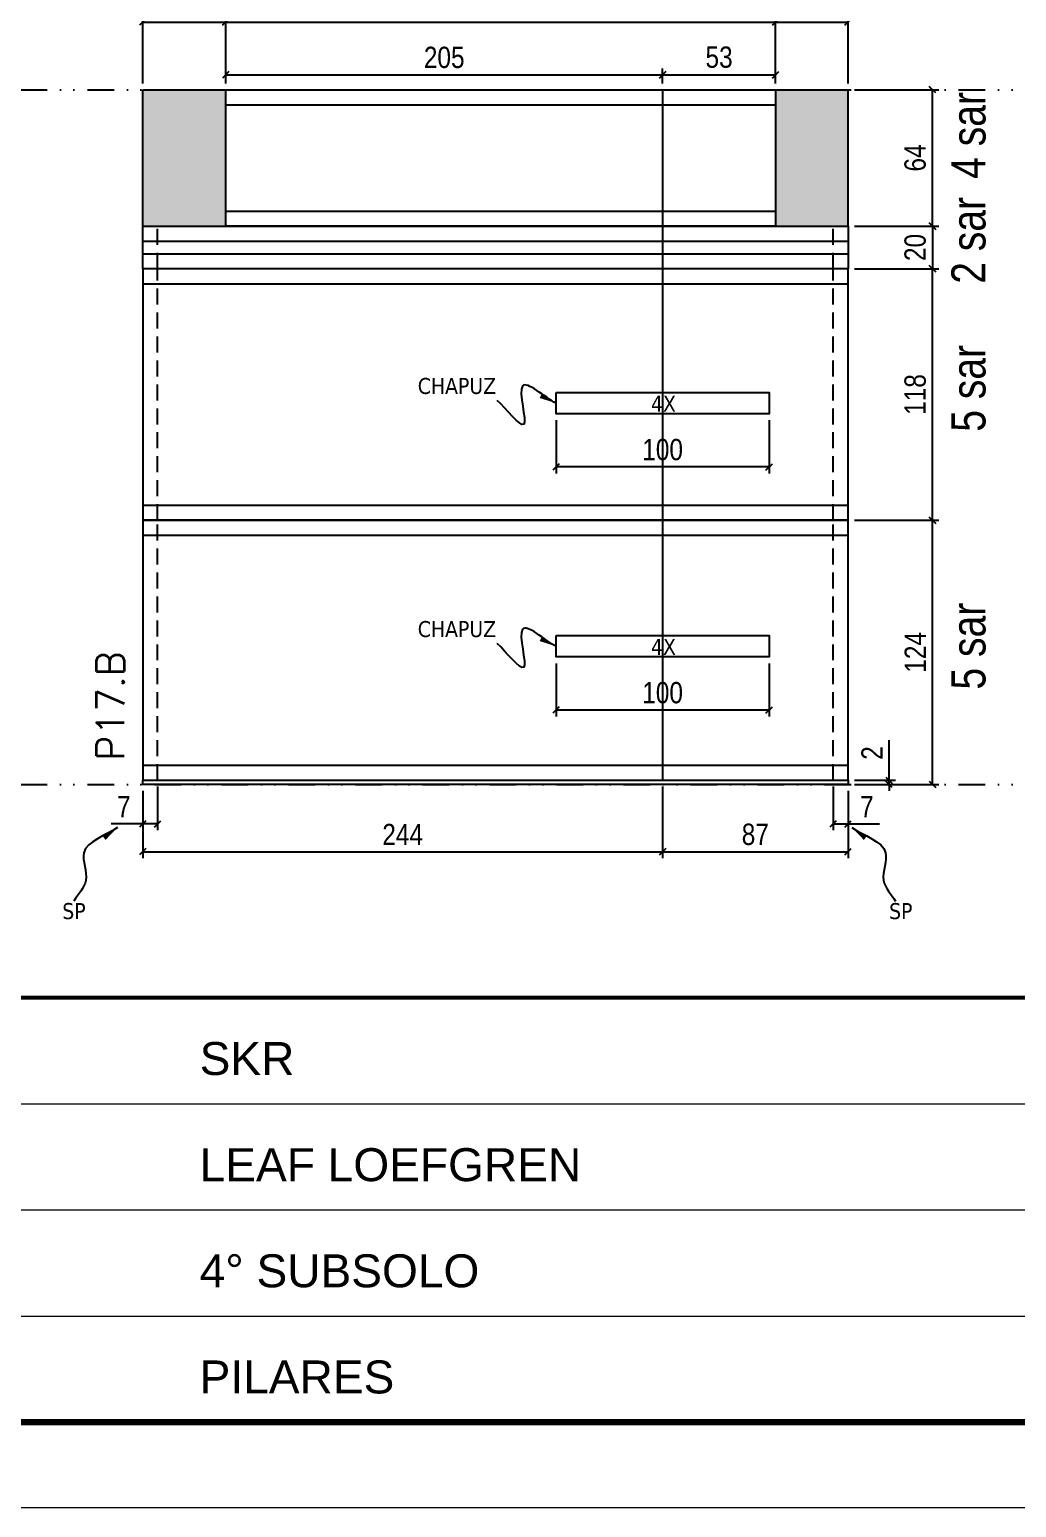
# Model space of a CAD drawing. Header units: millimetres. Extents: x 13777 to 27878, y -21631 to 6985.
# Drawn here: x 18216 to 18679, y 1340 to 2034 of the extents above; entities that cross this region are included whole.
import ezdxf

# ---------------------------------------------------------------- set-up
doc = ezdxf.new("R2010")
doc.units = ezdxf.units.MM
for name, pattern in [('CONTINUO', [0]), ('DASHED', [0.75, 0.5, -0.25]), ('DIVIDE2', [0.625, 0.25, -0.125, 0, -0.125, 0, -0.125]), ('HIDDEN', [0.375, 0.25, -0.125])]:
    doc.linetypes.add(name, pattern=pattern)
for name, color, linetype in [('COTA', 241, 'Continuous'), ('NOMENCLATURA', 7, 'Continuous'), ('Nível', 160, 'Continuous'), ('Painéis', 200, 'Continuous'), ('Romaneio', 10, 'Continuous'), ('SARR_2.2x10', 60, 'Continuous'), ('SARR_2.2x7', 40, 'Continuous'), ('Sarrafo de Pressão', 42, 'HIDDEN'), ('texto', 7, 'Continuous')]:
    doc.layers.add(name, color=color, linetype=linetype)
for name, color, linetype, lineweight in [('Folhas', 255, 'Continuous', 9), ('SARRAFO DE PRESSAO', 251, 'DASHED', 9), ('Texto Seção', 7, 'Continuous', 15)]:
    doc.layers.add(name, color=color, linetype=linetype, lineweight=lineweight)
doc.styles.add('ARIAL', font='arial.ttf')
doc.styles.add('ARIAL_NARROW', font='ARIALN.TTF', dxfattribs={"height": 0.2})
doc.styles.add('COTA TECNICA', font='techl___.ttf', dxfattribs={"height": 10})
doc.styles.add('COTA TECNICA-50', font='techl___.ttf', dxfattribs={"height": 10})
doc.styles.add('REGUA-120', font='ROMANS.shx', dxfattribs={"height": 15})
doc.styles.get("Standard").update_dxf_attribs({"font": 'arial.ttf'})
doc.dimstyles.new('COTA PAINEL-50', dxfattribs={"dimtxt": 10, "dimasz": 3, "dimexe": 3, "dimexo": 3, "dimgap": 3, "dimtad": 1, "dimdec": 1, "dimzin": 12, "dimdsep": 46, "dimtxsty": 'COTA TECNICA-50', "dimblk1": 'OBLIQUE', "dimblk2": 'OBLIQUE', "dimsah": 1, "dimcen": 0.9, "dimclrd": 4, "dimclre": 4, "dimclrt": 240, "dimadec": 1, "dimazin": 3, "dimtfac": 1, "dimtdec": 1, "dimtmove": 0, "dimatfit": 3, "dimfxl": 1, "dimtolj": 1, "dimtzin": 12, "dimarcsym": 0})
doc.dimstyles.new('PAINEL', dxfattribs={"dimtxt": 10, "dimasz": 3, "dimexe": 3, "dimexo": 3, "dimgap": 3, "dimtad": 1, "dimdec": 1, "dimzin": 12, "dimdsep": 46, "dimtxsty": 'COTA TECNICA', "dimblk1": 'OBLIQUE', "dimblk2": 'OBLIQUE', "dimsah": 1, "dimcen": 0.9, "dimclrd": 4, "dimclre": 4, "dimclrt": 240, "dimadec": 1, "dimazin": 3, "dimtfac": 1, "dimtdec": 1, "dimtmove": 0, "dimatfit": 3, "dimfxl": 1, "dimtolj": 1, "dimtzin": 12, "dimarcsym": 0})
doc.dimstyles.get("Standard").update_dxf_attribs({"dimtxt": 0.18, "dimasz": 0.18, "dimexe": 0.18, "dimexo": 0.0625, "dimgap": 0.09, "dimtad": 0, "dimtih": 1, "dimtoh": 1, "dimdec": 4, "dimzin": 0, "dimdsep": 46, "dimtxsty": 'Standard', "dimcen": 0.09, "dimadec": 0, "dimazin": 0, "dimtfac": 1, "dimtdec": 4, "dimtofl": 0, "dimtmove": 0, "dimatfit": 3, "dimfxl": 1, "dimtolj": 1, "dimtzin": 0, "dimarcsym": 0})

# ---------------------------------------------------------------- blocks, each defined once
blk = doc.blocks.new('9999999999')
at = {"color": 30, "linetype": 'CONTINUO'}
for p, q in [((98564.56, 34379.64), (99583.98, 34379.64)), ((98564.56, 34329.83), (99487.98, 34329.83)), ((98564.56, 34280.02), (99487.98, 34280.02))]:
    blk.add_line(p, q, dxfattribs=at)
at = {"color": 30, "linetype": 'CONTINUO', "const_width": 2}
blk.add_lwpolyline([(99583.98, 34230.21), (99583.98, 34414.45, 0.414214), (99568.98, 34429.45), (98228.98, 34429.45, 0.414214), (98213.98, 34414.45), (98213.98, 34245.21, 0.414214), (98228.98, 34230.21), (99583.98, 34230.21)], format="xyb", dxfattribs=at)
at = {"layer": 'Folhas'}
blk.add_lwpolyline([(98138.98, 34190.21), (99623.98, 34190.21), (99623.98, 35240.21), (98138.98, 35240.21)], close=True, dxfattribs=at)
at = {"layer": 'Folhas', "color": 30, "const_width": 3}
blk.add_lwpolyline([(98213.98, 34230.21), (99583.98, 34230.21), (99583.98, 35200.21), (98213.98, 35200.21)], close=True, dxfattribs=at)
at = {"color": 7, "linetype": 'Continuous', "ltscale": 5, "style": 'ARIAL'}
for s, height, p in [('SKR', 15.483, (98837.68, 34393.13)), ('LEAF LOEFGREN', 15.4829, (98837.68, 34343.32)), ('4° SUBSOLO', 15.483, (98837.68, 34293.51)), ('PILARES', 15.483, (98837.68, 34243.7))]:
    blk.add_text(s, height=height, dxfattribs=at).set_placement(p)
blk = doc.blocks.new('_Oblique')
at = {"color": 0, "linetype": 'ByBlock', "lineweight": -2}
blk.add_line((-0.5, -0.5), (0.5, 0.5), dxfattribs=at)
blk = doc.blocks.new('*D476')
at = {"layer": 'COTA', "color": 4, "lineweight": -2, "transparency": 16777216}
for p, q in [((18275.94, 1678.71), (18275.94, 1658.2)), ((18268.94, 1676.71), (18268.94, 1658.2)), ((18268.94, 1661.2), (18254.21, 1661.2)), ((18275.94, 1661.2), (18268.94, 1661.2))]:
    blk.add_line(p, q, dxfattribs=at)
at = {"layer": 'Defpoints', "color": 0, "transparency": 16777216}
for p in [(18268.94, 1679.71), (18275.94, 1681.71), (18268.94, 1661.2)]:
    blk.add_point(p, dxfattribs=at)
at = {"layer": 'COTA', "color": 4, "lineweight": -2, "transparency": 16777216, "xscale": 3, "yscale": 3, "zscale": 3, "rotation": 180}
blk.add_blockref('_Oblique', (18268.94, 1661.2), dxfattribs=at)
at = {"layer": 'COTA', "color": 4, "lineweight": -2, "transparency": 16777216, "xscale": 3, "yscale": 3, "zscale": 3}
blk.add_blockref('_Oblique', (18275.94, 1661.2), dxfattribs=at)
at = {"layer": 'COTA', "color": 240, "transparency": 16777216, "insert": (18260.08, 1669.27), "char_height": 10, "attachment_point": 5, "style": 'COTA TECNICA-50'}
blk.add_mtext('\\A1;7', dxfattribs=at)
blk = doc.blocks.new('*D477')
at = {"layer": 'COTA', "color": 4, "lineweight": -2, "transparency": 16777216}
for p, q in [((18592.94, 1678.71), (18592.94, 1658.2)), ((18599.94, 1676.71), (18599.94, 1658.2)), ((18592.94, 1661.2), (18599.94, 1661.2)), ((18599.94, 1661.2), (18614.67, 1661.2))]:
    blk.add_line(p, q, dxfattribs=at)
at = {"layer": 'Defpoints', "color": 0, "transparency": 16777216}
for p in [(18592.94, 1681.71), (18599.94, 1679.71), (18599.94, 1661.2)]:
    blk.add_point(p, dxfattribs=at)
at = {"layer": 'COTA', "color": 4, "lineweight": -2, "transparency": 16777216, "xscale": 3, "yscale": 3, "zscale": 3, "rotation": 180}
blk.add_blockref('_Oblique', (18592.94, 1661.2), dxfattribs=at)
at = {"layer": 'COTA', "color": 4, "lineweight": -2, "transparency": 16777216, "xscale": 3, "yscale": 3, "zscale": 3}
blk.add_blockref('_Oblique', (18599.94, 1661.2), dxfattribs=at)
at = {"layer": 'COTA', "color": 240, "transparency": 16777216, "insert": (18608.81, 1669.27), "char_height": 10, "attachment_point": 5, "style": 'COTA TECNICA-50'}
blk.add_mtext('\\A1;7', dxfattribs=at)
blk = doc.blocks.new('*D478')
at = {"layer": 'Defpoints', "color": 0, "linetype": 'ByBlock', "transparency": 16777216}
for p in [(18599.94, 1803.71), (18639.58, 1803.71), (18599.94, 1679.71)]:
    blk.add_point(p, dxfattribs=at)
at = {"layer": 'Romaneio', "color": 4, "linetype": 'ByBlock', "lineweight": -2, "transparency": 16777216}
for p, q in [((18602.94, 1803.71), (18642.58, 1803.71)), ((18639.58, 1679.71), (18639.58, 1803.71)), ((18602.94, 1679.71), (18642.58, 1679.71))]:
    blk.add_line(p, q, dxfattribs=at)
at = {"layer": 'Romaneio', "color": 4, "linetype": 'ByBlock', "lineweight": -2, "transparency": 16777216, "xscale": 3, "yscale": 3, "zscale": 3}
for p, rotation in [((18639.58, 1803.71), 90), ((18639.58, 1679.71), 270)]:
    blk.add_blockref('_Oblique', p, dxfattribs=dict(at, rotation=rotation))
at = {"layer": 'Romaneio', "color": 240, "linetype": 'ByBlock', "transparency": 16777216, "insert": (18631.51, 1741.71), "char_height": 10, "attachment_point": 5, "rotation": 90, "style": 'COTA TECNICA'}
blk.add_mtext('\\A1;124', dxfattribs=at)
blk = doc.blocks.new('*D479')
at = {"layer": 'Defpoints', "color": 0, "linetype": 'ByBlock', "transparency": 16777216}
for p in [(18599.94, 1803.71), (18639.58, 1803.71), (18599.94, 1679.71)]:
    blk.add_point(p, dxfattribs=at)
at = {"layer": 'Romaneio', "color": 4, "linetype": 'ByBlock', "lineweight": -2, "transparency": 16777216}
for p, q in [((18602.94, 1803.71), (18642.58, 1803.71)), ((18639.58, 1679.71), (18639.58, 1803.71)), ((18602.94, 1679.71), (18642.58, 1679.71))]:
    blk.add_line(p, q, dxfattribs=at)
at = {"layer": 'Romaneio', "color": 4, "linetype": 'ByBlock', "lineweight": -2, "transparency": 16777216, "xscale": 3, "yscale": 3, "zscale": 3}
for p, rotation in [((18639.58, 1803.71), 90), ((18639.58, 1679.71), 270)]:
    blk.add_blockref('_Oblique', p, dxfattribs=dict(at, rotation=rotation))
at = {"layer": 'Romaneio', "color": 240, "linetype": 'ByBlock', "transparency": 16777216, "insert": (18631.51, 1741.71), "char_height": 10, "attachment_point": 5, "rotation": 90, "style": 'COTA TECNICA'}
blk.add_mtext('\\A1;124', dxfattribs=at)
blk = doc.blocks.new('*D480')
at = {"layer": 'COTA', "color": 4, "lineweight": -2, "transparency": 16777216}
for p, q in [((18602.94, 1921.71), (18642.58, 1921.71)), ((18639.58, 1803.71), (18639.58, 1921.71)), ((18602.94, 1803.71), (18642.58, 1803.71))]:
    blk.add_line(p, q, dxfattribs=at)
at = {"layer": 'Defpoints', "color": 0, "transparency": 16777216}
for p in [(18599.94, 1921.71), (18639.58, 1921.71), (18599.94, 1803.71)]:
    blk.add_point(p, dxfattribs=at)
at = {"layer": 'COTA', "color": 4, "lineweight": -2, "transparency": 16777216, "xscale": 3, "yscale": 3, "zscale": 3}
for p, rotation in [((18639.58, 1921.71), 90), ((18639.58, 1803.71), 270)]:
    blk.add_blockref('_Oblique', p, dxfattribs=dict(at, rotation=rotation))
at = {"layer": 'COTA', "color": 240, "transparency": 16777216, "insert": (18631.49, 1862.71), "char_height": 10, "attachment_point": 5, "rotation": 90, "style": 'COTA TECNICA-50'}
blk.add_mtext('\\A1;118', dxfattribs=at)
blk = doc.blocks.new('*D481')
at = {"layer": 'COTA', "color": 4, "lineweight": -2, "transparency": 16777216}
for p, q in [((18619.2, 1681.71), (18619.2, 1700.51)), ((18602.94, 1681.71), (18622.2, 1681.71)), ((18602.94, 1679.71), (18622.2, 1679.71)), ((18619.2, 1679.71), (18619.2, 1681.71)), ((18619.2, 1679.71), (18619.2, 1676.71))]:
    blk.add_line(p, q, dxfattribs=at)
at = {"layer": 'Defpoints', "color": 0, "transparency": 16777216}
for p in [(18599.94, 1681.71), (18599.94, 1679.71), (18619.2, 1679.71)]:
    blk.add_point(p, dxfattribs=at)
at = {"layer": 'COTA', "color": 4, "lineweight": -2, "transparency": 16777216, "xscale": 3, "yscale": 3, "zscale": 3}
for p, rotation in [((18619.2, 1681.71), 270), ((18619.2, 1679.71), 90)]:
    blk.add_blockref('_Oblique', p, dxfattribs=dict(at, rotation=rotation))
at = {"layer": 'COTA', "color": 240, "transparency": 16777216, "insert": (18611.2, 1694.46), "char_height": 10, "attachment_point": 5, "rotation": 90, "style": 'COTA TECNICA-50'}
blk.add_mtext('\\A1;2', dxfattribs=at)
blk = doc.blocks.new('*D482')
at = {"layer": 'COTA', "color": 4, "lineweight": -2, "transparency": 16777216}
for p, q in [((18512.94, 1678.71), (18512.94, 1645.15)), ((18268.94, 1676.71), (18268.94, 1645.15)), ((18268.94, 1648.15), (18512.94, 1648.15))]:
    blk.add_line(p, q, dxfattribs=at)
at = {"layer": 'Defpoints', "color": 0, "transparency": 16777216}
for p in [(18268.94, 1679.71), (18512.94, 1681.71), (18512.94, 1648.15)]:
    blk.add_point(p, dxfattribs=at)
at = {"layer": 'COTA', "color": 4, "lineweight": -2, "transparency": 16777216, "xscale": 3, "yscale": 3, "zscale": 3, "rotation": 180}
blk.add_blockref('_Oblique', (18268.94, 1648.15), dxfattribs=at)
at = {"layer": 'COTA', "color": 4, "lineweight": -2, "transparency": 16777216, "xscale": 3, "yscale": 3, "zscale": 3}
blk.add_blockref('_Oblique', (18512.94, 1648.15), dxfattribs=at)
at = {"layer": 'COTA', "color": 240, "transparency": 16777216, "insert": (18390.94, 1656.23), "char_height": 10, "attachment_point": 5, "style": 'COTA TECNICA-50'}
blk.add_mtext('\\A1;244', dxfattribs=at)
blk = doc.blocks.new('*D483')
at = {"layer": 'COTA', "color": 4, "lineweight": -2, "transparency": 16777216}
for p, q in [((18512.94, 1678.71), (18512.94, 1645.15)), ((18599.94, 1676.71), (18599.94, 1645.15)), ((18512.94, 1648.15), (18599.94, 1648.15))]:
    blk.add_line(p, q, dxfattribs=at)
at = {"layer": 'Defpoints', "color": 0, "transparency": 16777216}
for p in [(18512.94, 1681.71), (18599.94, 1679.71), (18599.94, 1648.15)]:
    blk.add_point(p, dxfattribs=at)
at = {"layer": 'COTA', "color": 4, "lineweight": -2, "transparency": 16777216, "xscale": 3, "yscale": 3, "zscale": 3, "rotation": 180}
blk.add_blockref('_Oblique', (18512.94, 1648.15), dxfattribs=at)
at = {"layer": 'COTA', "color": 4, "lineweight": -2, "transparency": 16777216, "xscale": 3, "yscale": 3, "zscale": 3}
blk.add_blockref('_Oblique', (18599.94, 1648.15), dxfattribs=at)
at = {"layer": 'COTA', "color": 240, "transparency": 16777216, "insert": (18556.44, 1656.25), "char_height": 10, "attachment_point": 5, "style": 'COTA TECNICA-50'}
blk.add_mtext('\\A1;87', dxfattribs=at)
blk = doc.blocks.new('*D484')
at = {"layer": 'COTA', "color": 4, "linetype": 'ByBlock', "lineweight": -2, "transparency": 16777216}
for p, q in [((18462.94, 1736.55), (18462.94, 1711.63)), ((18562.94, 1736.55), (18562.94, 1711.63)), ((18562.94, 1714.63), (18462.94, 1714.63))]:
    blk.add_line(p, q, dxfattribs=at)
at = {"layer": 'Defpoints', "color": 0, "linetype": 'ByBlock', "transparency": 16777216}
for p in [(18462.94, 1739.55), (18562.94, 1739.55), (18462.94, 1714.63)]:
    blk.add_point(p, dxfattribs=at)
at = {"layer": 'COTA', "color": 4, "linetype": 'ByBlock', "lineweight": -2, "transparency": 16777216, "xscale": 3, "yscale": 3, "zscale": 3, "rotation": 180}
blk.add_blockref('_Oblique', (18462.94, 1714.63), dxfattribs=at)
at = {"layer": 'COTA', "color": 4, "linetype": 'ByBlock', "lineweight": -2, "transparency": 16777216, "xscale": 3, "yscale": 3, "zscale": 3}
blk.add_blockref('_Oblique', (18562.94, 1714.63), dxfattribs=at)
at = {"layer": 'COTA', "color": 240, "linetype": 'ByBlock', "transparency": 16777216, "insert": (18512.94, 1722.73), "char_height": 10, "attachment_point": 5, "style": 'COTA TECNICA'}
blk.add_mtext('\\A1;100', dxfattribs=at)
blk = doc.blocks.new('*D485')
at = {"layer": 'COTA', "color": 4, "linetype": 'ByBlock', "lineweight": -2, "transparency": 16777216}
for p, q in [((18462.94, 1850.63), (18462.94, 1825.71)), ((18562.94, 1850.63), (18562.94, 1825.71)), ((18562.94, 1828.71), (18462.94, 1828.71))]:
    blk.add_line(p, q, dxfattribs=at)
at = {"layer": 'Defpoints', "color": 0, "linetype": 'ByBlock', "transparency": 16777216}
for p in [(18462.94, 1853.63), (18562.94, 1853.63), (18462.94, 1828.71)]:
    blk.add_point(p, dxfattribs=at)
at = {"layer": 'COTA', "color": 4, "linetype": 'ByBlock', "lineweight": -2, "transparency": 16777216, "xscale": 3, "yscale": 3, "zscale": 3, "rotation": 180}
blk.add_blockref('_Oblique', (18462.94, 1828.71), dxfattribs=at)
at = {"layer": 'COTA', "color": 4, "linetype": 'ByBlock', "lineweight": -2, "transparency": 16777216, "xscale": 3, "yscale": 3, "zscale": 3}
blk.add_blockref('_Oblique', (18562.94, 1828.71), dxfattribs=at)
at = {"layer": 'COTA', "color": 240, "linetype": 'ByBlock', "transparency": 16777216, "insert": (18512.94, 1836.81), "char_height": 10, "attachment_point": 5, "style": 'COTA TECNICA'}
blk.add_mtext('\\A1;100', dxfattribs=at)
blk = doc.blocks.new('*D486')
at = {"layer": 'COTA', "color": 4, "lineweight": -2, "transparency": 16777216}
for p, q in [((18602.94, 1941.71), (18642.58, 1941.71)), ((18639.58, 1941.71), (18639.58, 1921.71)), ((18602.94, 1921.71), (18642.58, 1921.71))]:
    blk.add_line(p, q, dxfattribs=at)
at = {"layer": 'Defpoints', "color": 0, "transparency": 16777216}
for p in [(18599.94, 1941.71), (18599.94, 1921.71), (18639.58, 1921.71)]:
    blk.add_point(p, dxfattribs=at)
at = {"layer": 'COTA', "color": 4, "lineweight": -2, "transparency": 16777216, "xscale": 3, "yscale": 3, "zscale": 3}
for p, rotation in [((18639.58, 1941.71), 90), ((18639.58, 1921.71), 270)]:
    blk.add_blockref('_Oblique', p, dxfattribs=dict(at, rotation=rotation))
at = {"layer": 'COTA', "color": 240, "transparency": 16777216, "insert": (18631.48, 1931.71), "char_height": 10, "attachment_point": 5, "rotation": 90, "style": 'COTA TECNICA'}
blk.add_mtext('\\A1;20', dxfattribs=at)
blk = doc.blocks.new('*D487')
at = {"layer": 'COTA', "color": 4, "lineweight": -2, "transparency": 16777216}
for p, q in [((18602.94, 2005.71), (18642.58, 2005.71)), ((18639.58, 1941.71), (18639.58, 2005.71)), ((18602.94, 1941.71), (18642.58, 1941.71))]:
    blk.add_line(p, q, dxfattribs=at)
at = {"layer": 'Defpoints', "color": 0, "transparency": 16777216}
for p in [(18599.94, 2005.71), (18639.58, 2005.71), (18599.94, 1941.71)]:
    blk.add_point(p, dxfattribs=at)
at = {"layer": 'COTA', "color": 4, "lineweight": -2, "transparency": 16777216, "xscale": 3, "yscale": 3, "zscale": 3}
for p, rotation in [((18639.58, 2005.71), 90), ((18639.58, 1941.71), 270)]:
    blk.add_blockref('_Oblique', p, dxfattribs=dict(at, rotation=rotation))
at = {"layer": 'COTA', "color": 240, "transparency": 16777216, "insert": (18631.48, 1973.71), "char_height": 10, "attachment_point": 5, "rotation": 90, "style": 'COTA TECNICA'}
blk.add_mtext('\\A1;64', dxfattribs=at)
blk = doc.blocks.new('*D488')
at = {"layer": 'COTA', "color": 4, "lineweight": -2, "transparency": 16777216}
for p, q in [((18268.94, 2008.71), (18268.94, 2040.51)), ((18307.94, 2008.71), (18307.94, 2040.51)), ((18268.94, 2037.51), (18307.94, 2037.51))]:
    blk.add_line(p, q, dxfattribs=at)
at = {"layer": 'Defpoints', "color": 0, "transparency": 16777216}
for p in [(18307.94, 2037.51), (18268.94, 2005.71), (18307.94, 2005.71)]:
    blk.add_point(p, dxfattribs=at)
at = {"layer": 'COTA', "color": 4, "lineweight": -2, "transparency": 16777216, "xscale": 3, "yscale": 3, "zscale": 3, "rotation": 180}
blk.add_blockref('_Oblique', (18268.94, 2037.51), dxfattribs=at)
at = {"layer": 'COTA', "color": 4, "lineweight": -2, "transparency": 16777216, "xscale": 3, "yscale": 3, "zscale": 3}
blk.add_blockref('_Oblique', (18307.94, 2037.51), dxfattribs=at)
at = {"layer": 'COTA', "color": 240, "transparency": 16777216, "insert": (18288.44, 2045.75), "char_height": 10, "attachment_point": 5, "style": 'COTA TECNICA'}
blk.add_mtext('\\A1;39', dxfattribs=at)
blk = doc.blocks.new('*D489')
at = {"layer": 'COTA', "color": 4, "lineweight": -2, "transparency": 16777216}
for p, q in [((18565.94, 2008.71), (18565.94, 2040.51)), ((18599.94, 2008.71), (18599.94, 2040.51)), ((18565.94, 2037.51), (18599.94, 2037.51))]:
    blk.add_line(p, q, dxfattribs=at)
at = {"layer": 'Defpoints', "color": 0, "transparency": 16777216}
for p in [(18599.94, 2037.51), (18565.94, 2005.71), (18599.94, 2005.71)]:
    blk.add_point(p, dxfattribs=at)
at = {"layer": 'COTA', "color": 4, "lineweight": -2, "transparency": 16777216, "xscale": 3, "yscale": 3, "zscale": 3, "rotation": 180}
blk.add_blockref('_Oblique', (18565.94, 2037.51), dxfattribs=at)
at = {"layer": 'COTA', "color": 4, "lineweight": -2, "transparency": 16777216, "xscale": 3, "yscale": 3, "zscale": 3}
blk.add_blockref('_Oblique', (18599.94, 2037.51), dxfattribs=at)
at = {"layer": 'COTA', "color": 240, "transparency": 16777216, "insert": (18582.94, 2045.73), "char_height": 10, "attachment_point": 5, "style": 'COTA TECNICA'}
blk.add_mtext('\\A1;34', dxfattribs=at)
blk = doc.blocks.new('*D490')
at = {"layer": 'COTA', "color": 4, "lineweight": -2, "transparency": 16777216}
for p, q in [((18307.94, 2008.71), (18307.94, 2040.51)), ((18565.94, 2008.71), (18565.94, 2040.51)), ((18307.94, 2037.51), (18565.94, 2037.51))]:
    blk.add_line(p, q, dxfattribs=at)
at = {"layer": 'Defpoints', "color": 0, "transparency": 16777216}
for p in [(18565.94, 2037.51), (18307.94, 2005.71), (18565.94, 2005.71)]:
    blk.add_point(p, dxfattribs=at)
at = {"layer": 'COTA', "color": 4, "lineweight": -2, "transparency": 16777216, "xscale": 3, "yscale": 3, "zscale": 3, "rotation": 180}
blk.add_blockref('_Oblique', (18307.94, 2037.51), dxfattribs=at)
at = {"layer": 'COTA', "color": 4, "lineweight": -2, "transparency": 16777216, "xscale": 3, "yscale": 3, "zscale": 3}
blk.add_blockref('_Oblique', (18565.94, 2037.51), dxfattribs=at)
at = {"layer": 'COTA', "color": 240, "transparency": 16777216, "insert": (18436.94, 2045.64), "char_height": 10, "attachment_point": 5, "style": 'COTA TECNICA'}
blk.add_mtext('\\A1;258', dxfattribs=at)
blk = doc.blocks.new('*D491')
at = {"layer": 'COTA', "color": 4, "lineweight": -2, "transparency": 16777216}
for p, q in [((18307.94, 2008.71), (18307.94, 2015.73)), ((18307.94, 2012.73), (18512.94, 2012.73)), ((18512.94, 2008.71), (18512.94, 2015.73))]:
    blk.add_line(p, q, dxfattribs=at)
at = {"layer": 'Defpoints', "color": 0, "transparency": 16777216}
for p in [(18512.94, 2012.73), (18307.94, 2005.71), (18512.94, 2005.71)]:
    blk.add_point(p, dxfattribs=at)
at = {"layer": 'COTA', "color": 4, "lineweight": -2, "transparency": 16777216, "xscale": 3, "yscale": 3, "zscale": 3, "rotation": 180}
blk.add_blockref('_Oblique', (18307.94, 2012.73), dxfattribs=at)
at = {"layer": 'COTA', "color": 4, "lineweight": -2, "transparency": 16777216, "xscale": 3, "yscale": 3, "zscale": 3}
blk.add_blockref('_Oblique', (18512.94, 2012.73), dxfattribs=at)
at = {"layer": 'COTA', "color": 240, "transparency": 16777216, "insert": (18410.44, 2020.84), "char_height": 10, "attachment_point": 5, "style": 'COTA TECNICA'}
blk.add_mtext('\\A1;205', dxfattribs=at)
blk = doc.blocks.new('*D492')
at = {"layer": 'COTA', "color": 4, "lineweight": -2, "transparency": 16777216}
for p, q in [((18512.94, 2008.71), (18512.94, 2015.73)), ((18512.94, 2012.73), (18565.94, 2012.73)), ((18565.94, 2008.71), (18565.94, 2015.73))]:
    blk.add_line(p, q, dxfattribs=at)
at = {"layer": 'Defpoints', "color": 0, "transparency": 16777216}
for p in [(18565.94, 2012.73), (18512.94, 2005.71), (18565.94, 2005.71)]:
    blk.add_point(p, dxfattribs=at)
at = {"layer": 'COTA', "color": 4, "lineweight": -2, "transparency": 16777216, "xscale": 3, "yscale": 3, "zscale": 3, "rotation": 180}
blk.add_blockref('_Oblique', (18512.94, 2012.73), dxfattribs=at)
at = {"layer": 'COTA', "color": 4, "lineweight": -2, "transparency": 16777216, "xscale": 3, "yscale": 3, "zscale": 3}
blk.add_blockref('_Oblique', (18565.94, 2012.73), dxfattribs=at)
at = {"layer": 'COTA', "color": 240, "transparency": 16777216, "insert": (18539.44, 2020.95), "char_height": 10, "attachment_point": 5, "style": 'COTA TECNICA'}
blk.add_mtext('\\A1;53', dxfattribs=at)

msp = doc.modelspace()

# ---------------------------------------------------------------- hatches: boundary and pattern name
at = {"layer": 'COTA'}
h = msp.add_hatch(dxfattribs=at)
h.set_pattern_fill('AR-CONC', color=256, scale=0.03)
h.set_pattern_definition([(50, (-49.321, -10), (5.4655401, -0.4781726), [0.5715, -6.2865]), (355, (-49.321, -10), (-1.0573026, 5.7317054), [0.4572, -5.0292175]), (100.451445, (-48.8656, -10.04), (4.4082374, 5.2535326), [0.4857003, -5.3427073]), (46.1842, (-49.321, -8.476), (8.1323712, -1.2612698), [0.85725, -9.42975]), (96.63556, (-48.6434, -8.581), (7.122124, 7.4227837), [0.7285507, -8.0140682]), (351.18415, (-49.321, -8.476), (7.122124, 7.4227837), [0.685799, -7.543792]), (21, (-48.559, -8.857), (4.5484317, -3.0679559), [0.5715, -6.2865]), (326, (-48.559, -8.857), (1.8540609, 5.525639), [0.4572, -5.0292]), (71.451445, (-48.18, -9.1127), (6.4024926, 2.457683), [0.4857003, -5.3426981]), (37.5, (-49.3211, -10), (0.0926581, 2.53665117), [0, -4.96824, 0, -5.1054, 0, -5.04825]), (7.5, (-49.321, -10), (2.00458988, 3.00541724), [0, -2.91084, 0, -4.85394, 0, -1.92405]), (327.5, (-51.0204, -10), (4.06771786, -0.17186232), [0, -1.905, 0, -5.9436, 0, -7.8867]), (317.5, (-51.7824, -10), (4.44387544, 0.7627947), [0, -2.4765, 0, -3.94716, 0, -5.6007])])
h.paths.add_polyline_path([(18268.94, 2005.71), (18268.94, 1941.71), (18307.94, 1941.71), (18307.94, 2005.71)])
h.paths.add_polyline_path([(18565.94, 1941.71), (18599.94, 1941.71), (18599.94, 2005.71), (18565.94, 2005.71)])

# ---------------------------------------------------------------- linework, layer by layer
at = {"layer": 'COTA', "linetype": 'ByBlock'}
for p, q in [((18268.94, 1941.71), (18268.94, 2005.71)), ((18268.94, 2005.71), (18599.94, 2005.71)), ((18268.94, 1941.71), (18268.94, 2005.71)), ((18268.94, 1941.71), (18268.94, 2005.71)), ((18599.94, 1941.71), (18599.94, 2005.71)), ((18599.94, 1941.71), (18599.94, 2005.71))]:
    msp.add_line(p, q, dxfattribs=at)
at = {"layer": 'Nível', "color": 4, "linetype": 'DIVIDE2', "ltscale": 50}
for p, q in [((13777.11, 2005.71), (21531.15, 2005.71)), ((13777.11, 1679.71), (21531.15, 1679.71))]:
    msp.add_line(p, q, dxfattribs=at)
at = {"layer": 'Painéis'}
msp.add_line((18512.94, 2005.71), (18512.94, 1681.71), dxfattribs=at)
for points in [[(18307.94, 2005.71), (18565.94, 2005.71), (18565.94, 1941.71), (18307.94, 1941.71)], [(18268.94, 1941.71), (18599.94, 1941.71), (18599.94, 1921.71), (18268.94, 1921.71)], [(18599.94, 1921.71), (18268.94, 1921.71), (18268.94, 1803.71), (18599.94, 1803.71)], [(18599.94, 1803.71), (18268.94, 1803.71), (18268.94, 1681.71), (18599.94, 1681.71)], [(18599.94, 1679.71), (18268.94, 1679.71), (18268.94, 1681.71), (18599.94, 1681.71)]]:
    msp.add_lwpolyline(points, close=True, dxfattribs=at)
at = {"layer": 'SARR_2.2x10'}
for points in [[(18462.94, 1863.63), (18562.94, 1863.63), (18562.94, 1853.63), (18462.94, 1853.63)], [(18462.94, 1749.55), (18562.94, 1749.55), (18562.94, 1739.55), (18462.94, 1739.55)]]:
    msp.add_lwpolyline(points, close=True, dxfattribs=at)
at = {"layer": 'SARR_2.2x7'}
for p, q in [((18307.94, 1998.71), (18565.94, 1998.71)), ((18307.94, 1948.71), (18565.94, 1948.71)), ((18268.94, 1934.71), (18512.94, 1934.71)), ((18268.94, 1928.71), (18512.94, 1928.71)), ((18512.94, 1934.71), (18599.94, 1934.71)), ((18512.94, 1928.71), (18599.94, 1928.71)), ((18268.94, 1914.71), (18512.94, 1914.71)), ((18512.94, 1914.71), (18599.94, 1914.71)), ((18268.94, 1810.71), (18512.94, 1810.71)), ((18512.94, 1810.71), (18599.94, 1810.71)), ((18268.94, 1796.71), (18512.94, 1796.71)), ((18512.94, 1796.71), (18599.94, 1796.71)), ((18268.94, 1688.71), (18512.94, 1688.71)), ((18512.94, 1688.71), (18599.94, 1688.71))]:
    msp.add_line(p, q, dxfattribs=at)
at = {"layer": 'Sarrafo de Pressão', "ltscale": 30}
for p, q in [((18275.94, 1921.71), (18275.94, 1941.71)), ((18592.94, 1921.71), (18592.94, 1941.71)), ((18275.94, 1803.71), (18275.94, 1921.71)), ((18592.94, 1803.71), (18592.94, 1921.71)), ((18275.94, 1681.71), (18275.94, 1803.71)), ((18592.94, 1681.71), (18592.94, 1803.71))]:
    msp.add_line(p, q, dxfattribs=at)

# ---------------------------------------------------------------- block references
at = {"layer": 'SARRAFO DE PRESSAO', "color": 6, "linetype": 'ByBlock'}
msp.add_blockref('9999999999', (-80542.01, -32849.78), dxfattribs=at)

# ---------------------------------------------------------------- texts
at = {"layer": 'NOMENCLATURA', "style": 'ARIAL_NARROW'}
for s, p in [('4 sar', (18664.46, 1963.91)), ('2 sar', (18664.46, 1914.67)), ('5 sar', (18664.46, 1845.23)), ('5 sar', (18664.46, 1724.23))]:
    msp.add_text(s, height=16, rotation=90, dxfattribs=at).set_placement(p)
at = {"layer": 'texto', "color": 0, "char_height": 7.5, "attachment_point": 5}
for s, insert in [('{\\fTahoma|b0|i0|c0|p34;\\C4;CHAPUZ}', (18416.39, 1866.65)), ('{\\fTahoma|b0|i0|c0|p34;\\C4;4X}', (18513.33, 1858.34)), ('{\\fTahoma|b0|i0|c0|p34;\\C4;CHAPUZ}', (18416.39, 1752.57)), ('{\\fTahoma|b0|i0|c0|p34;\\C4;4X}', (18513.33, 1744.26)), ('{\\fTahoma|b0|i0|c0|p34;\\C4;SP}', (18236.69, 1620.22)), ('{\\fTahoma|b0|i0|c0|p34;\\C4;SP}', (18624.72, 1620.22))]:
    msp.add_mtext(s, dxfattribs=dict(at, insert=insert))
at = {"layer": 'Texto Seção', "insert": (18260.32, 1690.96), "char_height": 13, "width": 285.3299, "attachment_point": 7, "rotation": 90, "style": 'REGUA-120'}
msp.add_mtext('P17.B', dxfattribs=at)

# ---------------------------------------------------------------- dimensions: what is measured, and where the dimension line sits
at = {"layer": 'COTA'}
for base, p1, p2, dimstyle, picture, middle in [((18307.94, 2037.51), (18268.94, 2005.71), (18307.94, 2005.71), 'PAINEL', '*D488', (18288.44, 2045.75)), ((18565.94, 2037.51), (18307.94, 2005.71), (18565.94, 2005.71), 'PAINEL', '*D490', (18436.94, 2045.64)), ((18599.94, 2037.51), (18565.94, 2005.71), (18599.94, 2005.71), 'PAINEL', '*D489', (18582.94, 2045.73)), ((18512.94, 2012.73), (18307.94, 2005.71), (18512.94, 2005.71), 'PAINEL', '*D491', (18410.44, 2020.84)), ((18512.94, 1648.15), (18268.94, 1679.71), (18512.94, 1681.71), 'COTA PAINEL-50', '*D482', (18390.94, 1656.23)), ((18599.94, 1648.15), (18512.94, 1681.71), (18599.94, 1679.71), 'COTA PAINEL-50', '*D483', (18556.44, 1656.25)), ((18599.94, 1661.2), (18592.94, 1681.71), (18599.94, 1679.71), 'COTA PAINEL-50', '*D477', (18608.81, 1669.27))]:
    dim = msp.add_linear_dim(base=base, p1=p1, p2=p2, dimstyle=dimstyle, dxfattribs=at)
    dim.commit()
    dim.dimension.update_dxf_attribs({"geometry": picture, "text_midpoint": middle})
dim = msp.add_linear_dim(base=(18565.94, 2012.73), p1=(18512.94, 2005.71), p2=(18565.94, 2005.71), dimstyle='PAINEL', override={"dimtmove": 1}, dxfattribs=at)
dim.commit()
dim.dimension.update_dxf_attribs({"geometry": '*D492', "text_midpoint": (18539.44, 2020.95)})
for base, p1, p2, angle, dimstyle, picture, middle in [((18639.58, 2005.71), (18599.94, 1941.71), (18599.94, 2005.71), 90, 'PAINEL', '*D487', (18631.48, 1973.71)), ((18639.58, 1921.71), (18599.94, 1803.71), (18599.94, 1921.71), 90, 'COTA PAINEL-50', '*D480', (18631.49, 1862.71)), ((18268.94, 1661.2), (18275.94, 1681.71), (18268.94, 1679.71), 180, 'COTA PAINEL-50', '*D476', (18260.08, 1669.27))]:
    dim = msp.add_linear_dim(base=base, p1=p1, p2=p2, angle=angle, dimstyle=dimstyle, dxfattribs=at)
    dim.commit()
    dim.dimension.update_dxf_attribs({"geometry": picture, "text_midpoint": middle})
for base, p1, p2, dimstyle, picture, middle in [((18639.58, 1921.71), (18599.94, 1941.71), (18599.94, 1921.71), 'PAINEL', '*D486', (18639.58, 1931.71)), ((18619.2, 1679.71), (18599.94, 1681.71), (18599.94, 1679.71), 'COTA PAINEL-50', '*D481', (18619.2, 1694.46))]:
    dim = msp.add_linear_dim(base=base, p1=p1, p2=p2, angle=90, dimstyle=dimstyle, dxfattribs=at)
    dim.commit()
    dim.dimension.update_dxf_attribs({"geometry": picture, "text_midpoint": middle, "dimtype": 160})
at = {"layer": 'COTA', "linetype": 'ByBlock'}
for base, p1, p2, picture, middle in [((18462.94, 1828.71), (18562.94, 1853.63), (18462.94, 1853.63), '*D485', (18512.94, 1836.81)), ((18462.94, 1714.63), (18562.94, 1739.55), (18462.94, 1739.55), '*D484', (18512.94, 1722.73))]:
    dim = msp.add_linear_dim(base=base, p1=p1, p2=p2, dimstyle='PAINEL', dxfattribs=at)
    dim.commit()
    dim.dimension.update_dxf_attribs({"geometry": picture, "text_midpoint": middle})
at = {"layer": 'Romaneio', "linetype": 'ByBlock'}
for picture in ['*D478', '*D479']:
    dim = msp.add_aligned_dim(p1=(18599.94, 1679.71), p2=(18599.94, 1803.71), distance=-39.64, dimstyle='PAINEL', dxfattribs=at)
    dim.commit()
    dim.dimension.update_dxf_attribs({"geometry": picture, "text_midpoint": (18631.51, 1741.71)})

# ---------------------------------------------------------------- leaders
at = {"layer": 'COTA', "path_type": 1}
for points in [[(18462.94, 1858.63), (18447.16, 1866.65), (18447.74, 1848.78), (18435.31, 1859.92)], [(18462.94, 1744.55), (18447.16, 1752.57), (18447.74, 1734.7), (18435.31, 1745.84)], [(18257.11, 1659.53), (18241.33, 1647.69), (18242.25, 1634.69), (18236.7, 1624.91)], [(18601.77, 1659.53), (18617.56, 1647.69), (18616.63, 1634.69), (18622.18, 1624.91)]]:
    msp.add_leader(points, dimstyle='Standard', override={"dimasz": 8}, dxfattribs=at)

doc.saveas('drawing.dxf')
